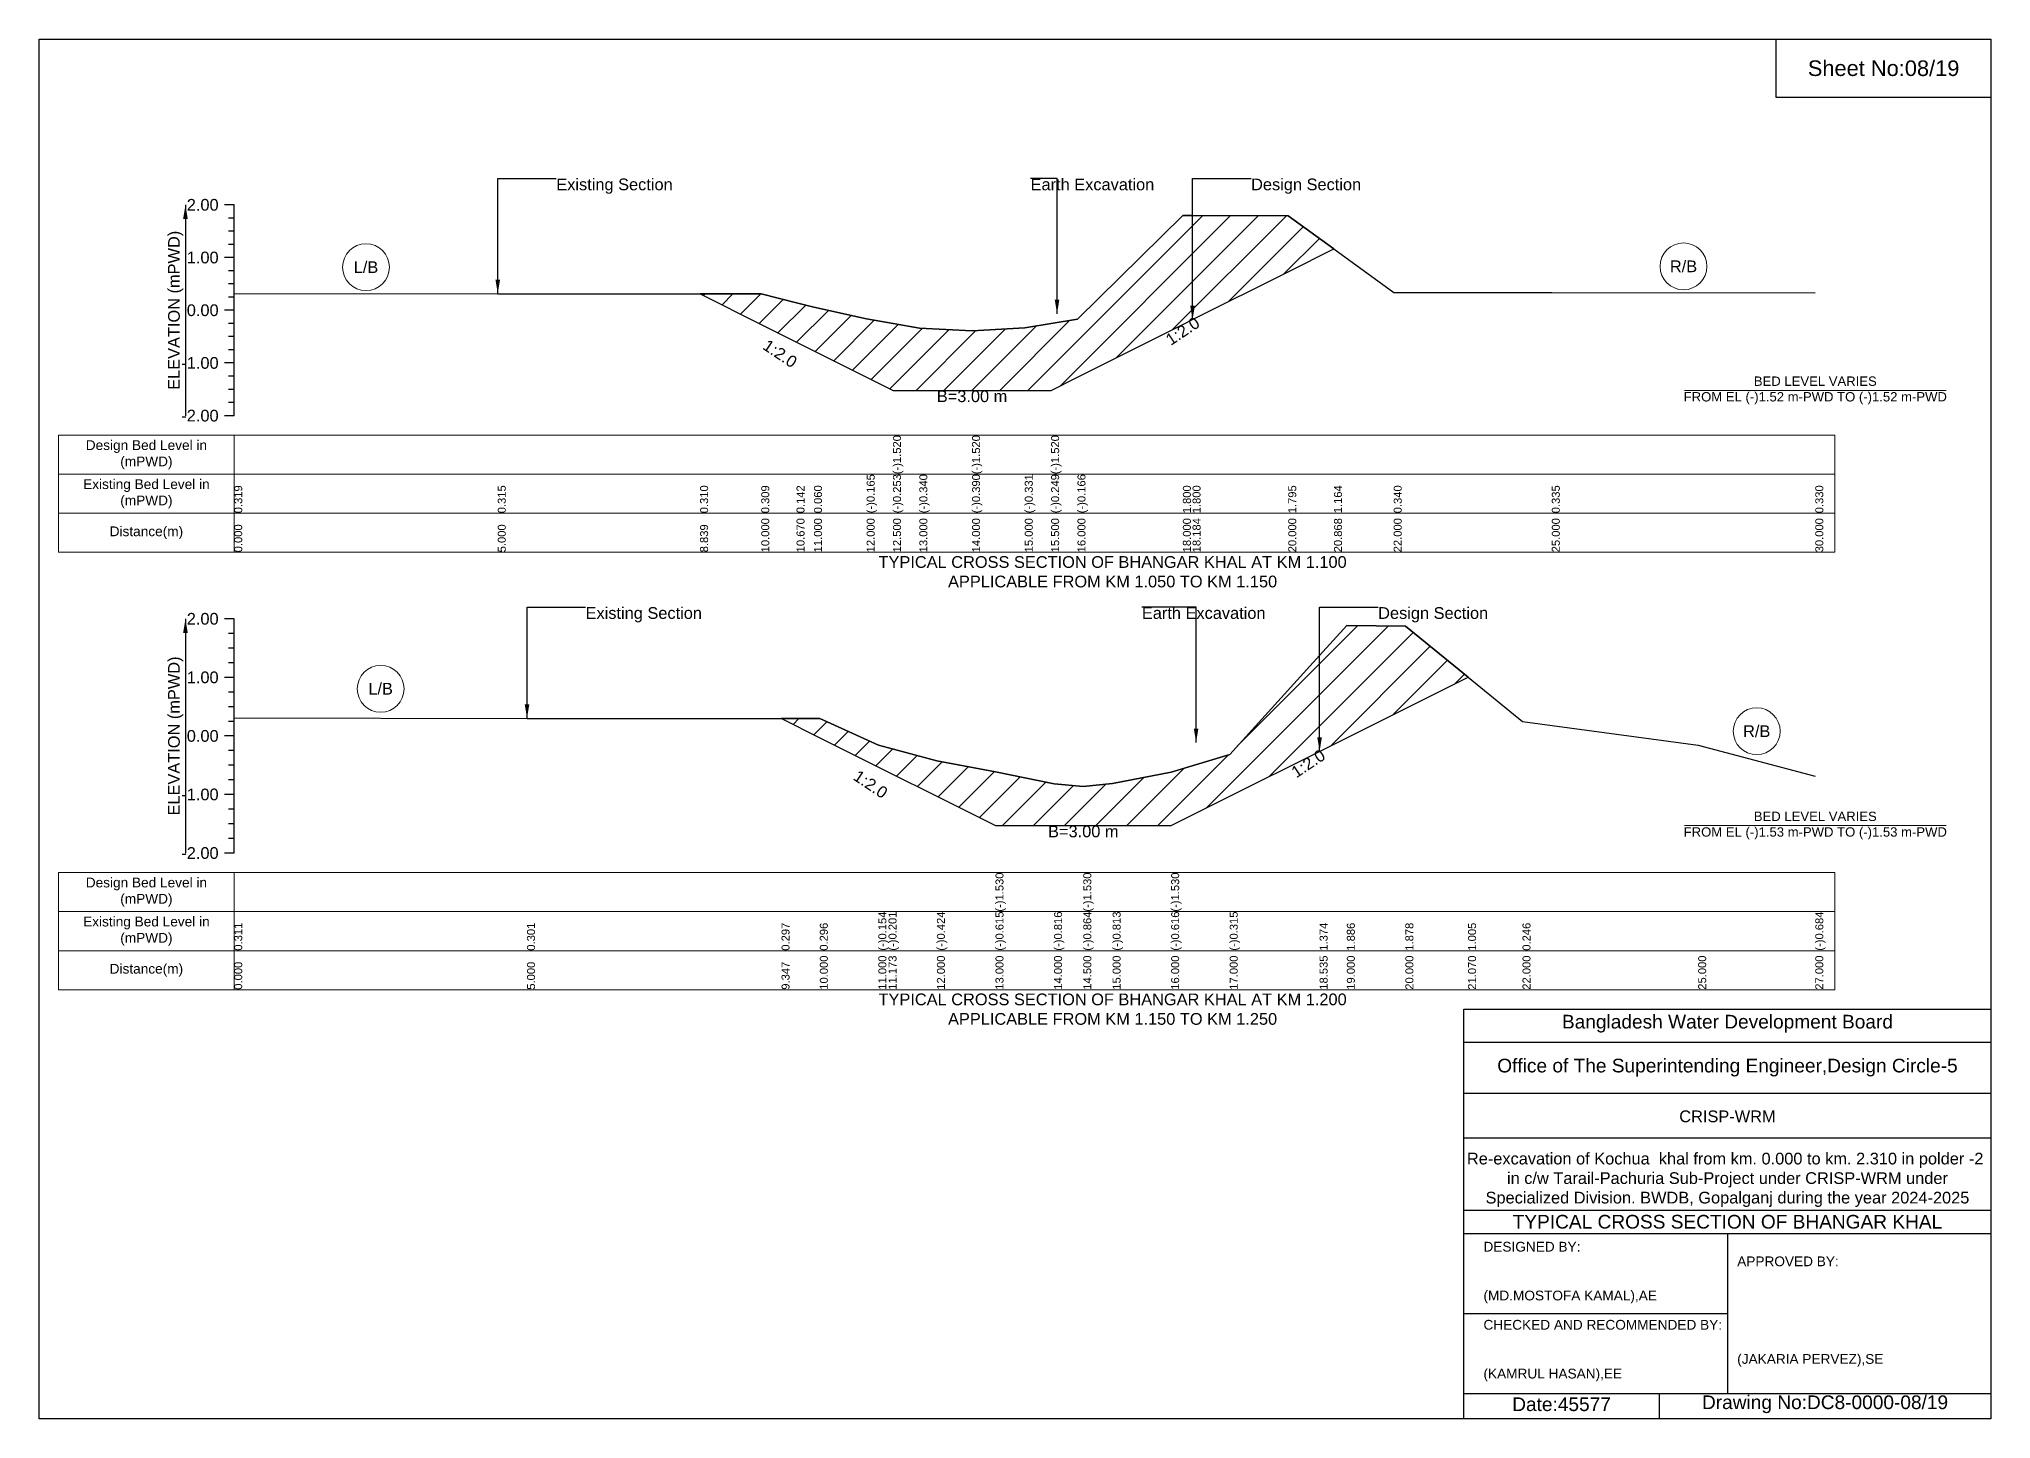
# Model space of a CAD drawing. Header units: inches. Extents: x 91000 to 288000, y -5656 to 0.
# Drawn here: x 170000 to 178000, y -5656 to 0 of the extents above; entities that cross this region are included whole.
import ezdxf

# ---------------------------------------------------------------- set-up
doc = ezdxf.new("R2010")
doc.units = ezdxf.units.IN
doc.header["$LTSCALE"] = 7
doc.header["$MEASUREMENT"] = 0
for name, color, linetype, lineweight in [('Cross section Data Border', 7, 'Continuous', 9), ('Cross Section Labels', 7, 'Continuous', 9), ('Existing_Bed_Level for Xsection', 7, 'Continuous', 25)]:
    doc.layers.add(name, color=color, linetype=linetype, lineweight=lineweight)
doc.styles.get("Standard").update_dxf_attribs({"font": 'arial.ttf'})
doc.dimstyles.get("Standard").update_dxf_attribs({"dimtxt": 0.18, "dimasz": 0.18, "dimexe": 0.18, "dimexo": 0.0625, "dimgap": 0.09, "dimtad": 0, "dimtih": 1, "dimtoh": 1, "dimdec": 4, "dimzin": 0, "dimdsep": 46, "dimtxsty": 'Standard', "dimcen": 0.09, "dimadec": 0, "dimazin": 0, "dimtfac": 1, "dimtdec": 4, "dimtofl": 0, "dimtmove": 0, "dimatfit": 3, "dimfxl": 1, "dimtolj": 1, "dimtzin": 0, "dimarcsym": 0})

msp = doc.modelspace()

# ---------------------------------------------------------------- hatches: boundary and pattern name
at = {"layer": 'Existing_Bed_Level for Xsection'}
h = msp.add_hatch(dxfattribs=at)
h.set_pattern_fill('ANSI31', color=256, scale=648, style=0)
h.paths.add_polyline_path([(172709.3, -1044.7), (172960, -1170.1), (173104.6, -1242.4), (173176, -1278.1), (173392, -1386.1), (173500, -1440.1), (173608, -1440.1), (173824, -1440.1), (174040, -1440.1), (174148, -1440.1), (174256, -1386.1), (174688, -1170.1), (174727.7, -1150.2), (175120, -954.1), (175307.4, -860.4), (175120, -724), (174727.7, -723.1), (174688, -723), (174256, -1147.6), (174148, -1165.4), (174040, -1183.3), (173824, -1196), (173608, -1185.2), (173500, -1166.3), (173392, -1147.4), (173176, -1098.8), (173104.6, -1081), (172960, -1045)])
h = msp.add_hatch(dxfattribs=at)
h.set_pattern_fill('ANSI31', color=256, scale=720, style=0)
h.paths.add_polyline_path([(173043.2, -2785.4), (173200, -2863.8), (173440, -2983.8), (173481.6, -3004.6), (173680, -3103.8), (173920, -3223.8), (174160, -3223.8), (174280, -3223.8), (174400, -3223.8), (174640, -3223.8), (174880, -3103.8), (175248.4, -2919.6), (175360, -2863.8), (175600, -2743.8), (175856.8, -2615.5), (175600, -2405.9), (175360, -2404), (175248.4, -2526.8), (174880, -2932.2), (174640, -3004.5), (174400, -3051.8), (174280, -3064), (174160, -3052.5), (173920, -3004.2), (173680, -2958.4), (173481.6, -2904.8), (173440, -2893.6), (173200, -2785.6)])

# ---------------------------------------------------------------- linework, layer by layer
for points in [[(170000, 0), (178000, 0), (178000, -5656), (170000, -5656)], [(177120, 0), (178000, 0), (178000, -240), (177120, -240)]]:
    msp.add_lwpolyline(points, close=True)
for points in [[(175840, -5656), (175840, -3976), (178000, -3976)], [(175840, -4112), (178000, -4112)], [(175840, -4320), (178000, -4320)], [(175840, -4504), (178000, -4504)], [(175840, -4800), (178000, -4800)], [(175840, -4896), (178000, -4896)], [(176920, -4896), (176920, -5552)], [(175840, -5224), (176920, -5224)], [(175840, -5552), (178000, -5552)], [(176640, -5552), (176640, -5656)]]:
    msp.add_lwpolyline(points)
at = {"layer": 'Cross section Data Border'}
for points in [[(170080, -1623.8), (177360, -1623.8), (177360, -2103.8), (170080, -2103.8)], [(170080, -3416.6), (177360, -3416.6), (177360, -3896.6), (170080, -3896.6)]]:
    msp.add_lwpolyline(points, close=True, dxfattribs=at)
for points in [[(170800, -1623.8), (170800, -2103.8)], [(170080, -1783.8), (177360, -1783.8)], [(170080, -1943.8), (177360, -1943.8)], [(170800, -3416.6), (170800, -3896.6)], [(170080, -3576.6), (177360, -3576.6)], [(170080, -3736.6), (177360, -3736.6)]]:
    msp.add_lwpolyline(points, dxfattribs=at)
at = {"layer": 'Cross Section Labels'}
for points in [[(176744.2, -1440.1), (177815.8, -1440.1)], [(176744.2, -3223.8), (177815.8, -3223.8)]]:
    msp.add_lwpolyline(points, dxfattribs=at)
for centre in [(171340, -935.3), (176740, -931.9), (171400, -2663.2), (177040, -2837.2)]:
    msp.add_circle(centre, 96, dxfattribs=at)
at = {"layer": 'Existing_Bed_Level for Xsection'}
for points in [[(170800, -679.8), (170760, -679.8)], [(170800, -1543.8), (170800, -1327.8), (170800, -1111.8), (170800, -895.8), (170800, -679.8)], [(170800, -733.8), (170776, -733.8)], [(170800, -787.8), (170776, -787.8)], [(170800, -1042.9), (171880, -1043.7), (172709.3, -1044.7), (172960, -1045), (173104.6, -1081), (173176, -1098.8), (173392, -1147.4), (173500, -1166.3), (173500, -1166.3), (173608, -1185.2), (173824, -1196), (173824, -1196), (174040, -1183.3), (174148, -1165.4), (174148, -1165.4), (174256, -1147.6), (174688, -723), (174727.7, -723.1), (175120, -724), (175307.4, -860.4), (175552, -1038.3), (176200, -1039.4), (177280, -1040.5)], [(170800, -841.8), (170776, -841.8)], [(170800, -895.8), (170760, -895.8)], [(170800, -949.8), (170776, -949.8)], [(170800, -1003.8), (170776, -1003.8)], [(170800, -1111.8), (170760, -1111.8)], [(170800, -1057.8), (170776, -1057.8)], [(170800, -1165.8), (170776, -1165.8)], [(170800, -1219.8), (170776, -1219.8)], [(170800, -1273.8), (170776, -1273.8)], [(170800, -1327.8), (170760, -1327.8)], [(170800, -1381.8), (170776, -1381.8)], [(170800, -1435.8), (170776, -1435.8)], [(170800, -1489.8), (170776, -1489.8)], [(170800, -1543.8), (170760, -1543.8)], [(170800, -2376.6), (170760, -2376.6)], [(170800, -3336.6), (170800, -3096.6), (170800, -2856.6), (170800, -2616.6), (170800, -2376.6)], [(170800, -2436.6), (170776, -2436.6)], [(170800, -2782), (172000, -2784.4), (173043.2, -2785.4), (173200, -2785.6), (173440, -2893.6), (173481.6, -2904.8), (173680, -2958.4), (173920, -3004.2), (173920, -3004.2), (174160, -3052.5), (174280, -3064), (174280, -3064), (174400, -3051.8), (174640, -3004.5), (174640, -3004.5), (174880, -2932.2), (175248.4, -2526.8), (175360, -2404), (175600, -2405.9), (175856.8, -2615.5), (176080, -2797.6), (176800, -2893.6), (177280, -3020.8)], [(170800, -2496.6), (170776, -2496.6)], [(170800, -2556.6), (170776, -2556.6)], [(170800, -2616.6), (170760, -2616.6)], [(170800, -2676.6), (170776, -2676.6)], [(170800, -2736.6), (170776, -2736.6)], [(170800, -2796.6), (170776, -2796.6)], [(170800, -2856.6), (170760, -2856.6)], [(170800, -2916.6), (170776, -2916.6)], [(170800, -2976.6), (170776, -2976.6)], [(170800, -3036.6), (170776, -3036.6)], [(170800, -3096.6), (170760, -3096.6)], [(170800, -3156.6), (170776, -3156.6)], [(170800, -3216.6), (170776, -3216.6)], [(170800, -3276.6), (170776, -3276.6)], [(170800, -3336.6), (170760, -3336.6)]]:
    msp.add_lwpolyline(points, dxfattribs=at)
for points in [[(172709.3, -1044.7), (172709.3, -1044.7), (172960, -1170.1), (173104.6, -1242.4), (173176, -1278.1), (173392, -1386.1), (173500, -1440.1), (173500, -1440.1), (173608, -1440.1), (173824, -1440.1), (173824, -1440.1), (174040, -1440.1), (174148, -1440.1), (174148, -1440.1), (174256, -1386.1), (174688, -1170.1), (174727.7, -1150.2), (175120, -954.1), (175307.4, -860.4), (175307.4, -860.4), (175307.4, -860.4), (175120, -724), (174727.7, -723.1), (174688, -723), (174256, -1147.6), (174148, -1165.4), (174148, -1165.4), (174040, -1183.3), (173824, -1196), (173824, -1196), (173608, -1185.2), (173500, -1166.3), (173500, -1166.3), (173392, -1147.4), (173176, -1098.8), (173104.6, -1081), (172960, -1045), (172709.3, -1044.7)], [(173043.2, -2785.4), (173043.2, -2785.4), (173200, -2863.8), (173440, -2983.8), (173481.6, -3004.6), (173680, -3103.8), (173920, -3223.8), (173920, -3223.8), (174160, -3223.8), (174280, -3223.8), (174280, -3223.8), (174400, -3223.8), (174640, -3223.8), (174640, -3223.8), (174880, -3103.8), (175248.4, -2919.6), (175360, -2863.8), (175600, -2743.8), (175856.8, -2615.5), (175600, -2405.9), (175360, -2404), (175248.4, -2526.8), (174880, -2932.2), (174640, -3004.5), (174640, -3004.5), (174400, -3051.8), (174280, -3064), (174280, -3064), (174160, -3052.5), (173920, -3004.2), (173920, -3004.2), (173680, -2958.4), (173481.6, -2904.8), (173440, -2893.6), (173200, -2785.6), (173043.2, -2785.4)]]:
    msp.add_lwpolyline(points, close=True, dxfattribs=at)

# ---------------------------------------------------------------- texts
at = {"attachment_point": 5}
for s, insert, char_height in [('Sheet No:08/19', (177560, -120), 64), ('Bangladesh Water Development Board', (176920, -4036), 56), ('Office of The Superintending Engineer,Design Circle-5', (176920, -4216), 56)]:
    msp.add_mtext(s, dxfattribs=dict(at, insert=insert, char_height=char_height))
for s, insert, char_height, width, attachment_point in [('CRISP-WRM', (176920, -4416), 48, 2240, 5), ('Re-excavation of Kochua  khal from km. 0.000 to km. 2.310 in polder -2  in c/w Tarail-Pachuria Sub-Project under CRISP-WRM under Specialized Division. BWDB, Gopalganj during the year 2024-2025', (176920, -4676), 48, 2160, 5), ('TYPICAL CROSS SECTION OF BHANGAR KHAL', (176920, -4848), 56, 2240, 5), ('DESIGNED BY:^J^J^J(MD.MOSTOFA KAMAL),AE', (175920, -5056), 40, 1120, 4), ('APPROVED BY:^J^J^J^J^J^J(JAKARIA PERVEZ),SE', (176960, -5216), 40, 1120, 4), ('CHECKED AND RECOMMENDED BY:^J^J^J(KAMRUL HASAN),EE', (175920, -5376), 40, 1120, 4), ('Date:45577', (176240, -5596), 56, 1120, 5), ('Drawing No:DC8-0000-08/19', (177320, -5596), 56, 1760, 5)]:
    msp.add_mtext(s, dxfattribs=dict(insert=insert, char_height=char_height, width=width, attachment_point=attachment_point))
at = {"layer": 'Cross section Data Border', "char_height": 40, "width": 640, "attachment_point": 5}
for s, insert in [('Design Bed Level in (mPWD)', (170440, -1703.8)), ('Existing Bed Level in (mPWD)', (170440, -1863.8)), ('Distance(m)', (170440, -2023.8)), ('Design Bed Level in (mPWD)', (170440, -3496.6)), ('Existing Bed Level in (mPWD)', (170440, -3656.6)), ('Distance(m)', (170440, -3816.6))]:
    msp.add_mtext(s, dxfattribs=dict(at, insert=insert))
at = {"layer": 'Cross Section Labels'}
for s, insert, char_height, attachment_point in [('Existing Section', (172120, -571.8), 48, 1), ('Earth Excavation', (174064, -571.8), 48, 1), ('Design Section', (174967.7, -571.8), 48, 1), ('L/B', (171340, -935.3), 48, 5), ('R/B', (176740, -931.9), 48, 5), ('B=3.00 m', (173824, -1440.1), 48, 2), ('BED LEVEL VARIES ^JFROM EL (-)1.52 m-PWD TO (-)1.52 m-PWD', (177280, -1440.1), 38.4, 5), ('TYPICAL CROSS SECTION OF BHANGAR KHAL AT KM 1.100^JAPPLICABLE FROM KM 1.050 TO KM 1.150', (174400, -2183.8), 48, 5), ('Existing Section', (172240, -2328.6), 48, 1), ('Earth Excavation', (174520, -2328.6), 48, 1), ('Design Section', (175488.4, -2328.6), 48, 1), ('L/B', (171400, -2663.2), 48, 5), ('R/B', (177040, -2837.2), 48, 5), ('BED LEVEL VARIES ^JFROM EL (-)1.53 m-PWD TO (-)1.53 m-PWD', (177280, -3223.8), 38.4, 5), ('B=3.00 m', (174280, -3223.8), 48, 2), ('TYPICAL CROSS SECTION OF BHANGAR KHAL AT KM 1.200^JAPPLICABLE FROM KM 1.150 TO KM 1.250', (174400, -3976.6), 48, 5)]:
    msp.add_mtext(s, dxfattribs=dict(at, insert=insert, char_height=char_height, attachment_point=attachment_point))
at = {"layer": 'Cross Section Labels', "char_height": 48, "attachment_point": 2}
for insert, rotation in [((174673.7, -1177.2), 33.69007), ((173050.6, -1269.4), 326.30993), ((175188.4, -2949.6), 33.69007), ((173421.6, -3034.6), 326.30993)]:
    msp.add_mtext('1:2.0', dxfattribs=dict(at, insert=insert, rotation=rotation))
at = {"layer": 'Existing_Bed_Level for Xsection', "char_height": 48, "attachment_point": 6}
for s, insert in [('2.00', (170736, -679.8)), ('1.00', (170736, -895.8)), ('0.00', (170736, -1111.8)), ('-1.00', (170736, -1327.8)), ('-2.00', (170736, -1543.8)), ('2.00', (170736, -2376.6)), ('1.00', (170736, -2616.6)), ('0.00', (170736, -2856.6)), ('-1.00', (170736, -3096.6)), ('-2.00', (170736, -3336.6))]:
    msp.add_mtext(s, dxfattribs=dict(at, insert=insert))
at = {"layer": 'Existing_Bed_Level for Xsection', "rotation": 90}
for s, insert, char_height, attachment_point in [('ELEVATION (mPWD)', (170560, -1111.8), 48, 5), ('(-)1.520', (173500, -1783.8), 32.8, 1), ('(-)1.520', (173824, -1783.8), 32.8, 1), ('(-)1.520', (174148, -1783.8), 32.8, 1), ('0.319', (170800, -1943.8), 32.8, 1), ('0.315', (171880, -1943.8), 32.8, 1), ('0.310', (172709.3, -1943.8), 32.8, 1), ('0.309', (172960, -1943.8), 32.8, 1), ('0.142', (173104.6, -1943.8), 32.8, 1), ('0.060', (173176, -1943.8), 32.8, 1), ('(-)0.165', (173392, -1943.8), 32.8, 1), ('(-)0.253', (173500, -1943.8), 32.8, 1), ('(-)0.340', (173608, -1943.8), 32.8, 1), ('(-)0.390', (173824, -1943.8), 32.8, 1), ('(-)0.331', (174040, -1943.8), 32.8, 1), ('(-)0.249', (174148, -1943.8), 32.8, 1), ('(-)0.166', (174256, -1943.8), 32.8, 1), ('1.800', (174688, -1943.8), 32.8, 1), ('1.800', (174727.7, -1943.8), 32.8, 1), ('1.795', (175120, -1943.8), 32.8, 1), ('1.164', (175307.4, -1943.8), 32.8, 1), ('0.340', (175552, -1943.8), 32.8, 1), ('0.335', (176200, -1943.8), 32.8, 1), ('0.330', (177280, -1943.8), 32.8, 1), ('0.000', (170800, -2103.8), 32.8, 1), ('5.000', (171880, -2103.8), 32.8, 1), ('8.839', (172709.3, -2103.8), 32.8, 1), ('10.000', (172960, -2103.8), 32.8, 1), ('10.670', (173104.6, -2103.8), 32.8, 1), ('11.000', (173176, -2103.8), 32.8, 1), ('12.000', (173392, -2103.8), 32.8, 1), ('12.500', (173500, -2103.8), 32.8, 1), ('13.000', (173608, -2103.8), 32.8, 1), ('14.000', (173824, -2103.8), 32.8, 1), ('15.000', (174040, -2103.8), 32.8, 1), ('15.500', (174148, -2103.8), 32.8, 1), ('16.000', (174256, -2103.8), 32.8, 1), ('18.000', (174688, -2103.8), 32.8, 1), ('18.184', (174727.7, -2103.8), 32.8, 1), ('20.000', (175120, -2103.8), 32.8, 1), ('20.868', (175307.4, -2103.8), 32.8, 1), ('22.000', (175552, -2103.8), 32.8, 1), ('25.000', (176200, -2103.8), 32.8, 1), ('30.000', (177280, -2103.8), 32.8, 1), ('ELEVATION (mPWD)', (170560, -2856.6), 48, 5), ('(-)1.530', (173920, -3576.6), 32.8, 1), ('(-)1.530', (174280, -3576.6), 32.8, 1), ('(-)1.530', (174640, -3576.6), 32.8, 1), ('(-)0.154', (173440, -3736.6), 32.8, 1), ('(-)0.201', (173481.6, -3736.6), 32.8, 1), ('(-)0.424', (173680, -3736.6), 32.8, 1), ('(-)0.615', (173920, -3736.6), 32.8, 1), ('(-)0.816', (174160, -3736.6), 32.8, 1), ('(-)0.864', (174280, -3736.6), 32.8, 1), ('(-)0.813', (174400, -3736.6), 32.8, 1), ('(-)0.616', (174640, -3736.6), 32.8, 1), ('(-)0.315', (174880, -3736.6), 32.8, 1), ('(-)0.684', (177280, -3736.6), 32.8, 1), ('0.311', (170800, -3736.6), 32.8, 1), ('0.301', (172000, -3736.6), 32.8, 1), ('0.297', (173043.2, -3736.6), 32.8, 1), ('0.296', (173200, -3736.6), 32.8, 1), ('1.374', (175248.4, -3736.6), 32.8, 1), ('1.886', (175360, -3736.6), 32.8, 1), ('1.878', (175600, -3736.6), 32.8, 1), ('1.005', (175856.8, -3736.6), 32.8, 1), ('0.246', (176080, -3736.6), 32.8, 1), ('10.000', (173200, -3896.6), 32.8, 1), ('11.000', (173440, -3896.6), 32.8, 1), ('11.173', (173481.6, -3896.6), 32.8, 1), ('12.000', (173680, -3896.6), 32.8, 1), ('13.000', (173920, -3896.6), 32.8, 1), ('14.000', (174160, -3896.6), 32.8, 1), ('14.500', (174280, -3896.6), 32.8, 1), ('15.000', (174400, -3896.6), 32.8, 1), ('16.000', (174640, -3896.6), 32.8, 1), ('17.000', (174880, -3896.6), 32.8, 1), ('18.535', (175248.4, -3896.6), 32.8, 1), ('19.000', (175360, -3896.6), 32.8, 1), ('20.000', (175600, -3896.6), 32.8, 1), ('21.070', (175856.8, -3896.6), 32.8, 1), ('22.000', (176080, -3896.6), 32.8, 1), ('25.000', (176800, -3896.6), 32.8, 1), ('27.000', (177280, -3896.6), 32.8, 1), ('0.000', (170800, -3896.6), 32.8, 1), ('5.000', (172000, -3896.6), 32.8, 1), ('9.347', (173043.2, -3896.6), 32.8, 1)]:
    msp.add_mtext(s, dxfattribs=dict(at, insert=insert, char_height=char_height, attachment_point=attachment_point))

# ---------------------------------------------------------------- leaders
at = {"layer": 'Cross Section Labels', "annotation_type": 0, "has_hookline": 1, "hookline_direction": 0}
for points, text_width in [([(171880, -1043.7), (171880, -571.8), (172119.9, -571.8)], 467.2), ([(174172.3, -1125.9), (174172.3, -571.8), (174063.9, -571.8)], 497), ([(174727.7, -1150.2), (174727.7, -571.8), (174967.6, -571.8)], 441.2), ([(172000, -2784.4), (172000, -2328.6), (172239.9, -2328.6)], 467.2), ([(174742.3, -2883.6), (174742.3, -2328.6), (174519.9, -2328.6)], 497), ([(175248.4, -2919.6), (175248.4, -2328.6), (175488.3, -2328.6)], 441.2)]:
    msp.add_leader(points, dimstyle='Standard', override={"dimasz": 57.6}, dxfattribs=dict(at, text_width=text_width))
at = {"layer": 'Existing_Bed_Level for Xsection'}
for points in [[(170600, -679.8), (170600, -1543.8)], [(170600, -2376.6), (170600, -3336.6)]]:
    msp.add_leader(points, dimstyle='Standard', override={"dimasz": 57.6}, dxfattribs=at)

doc.saveas('drawing.dxf')
